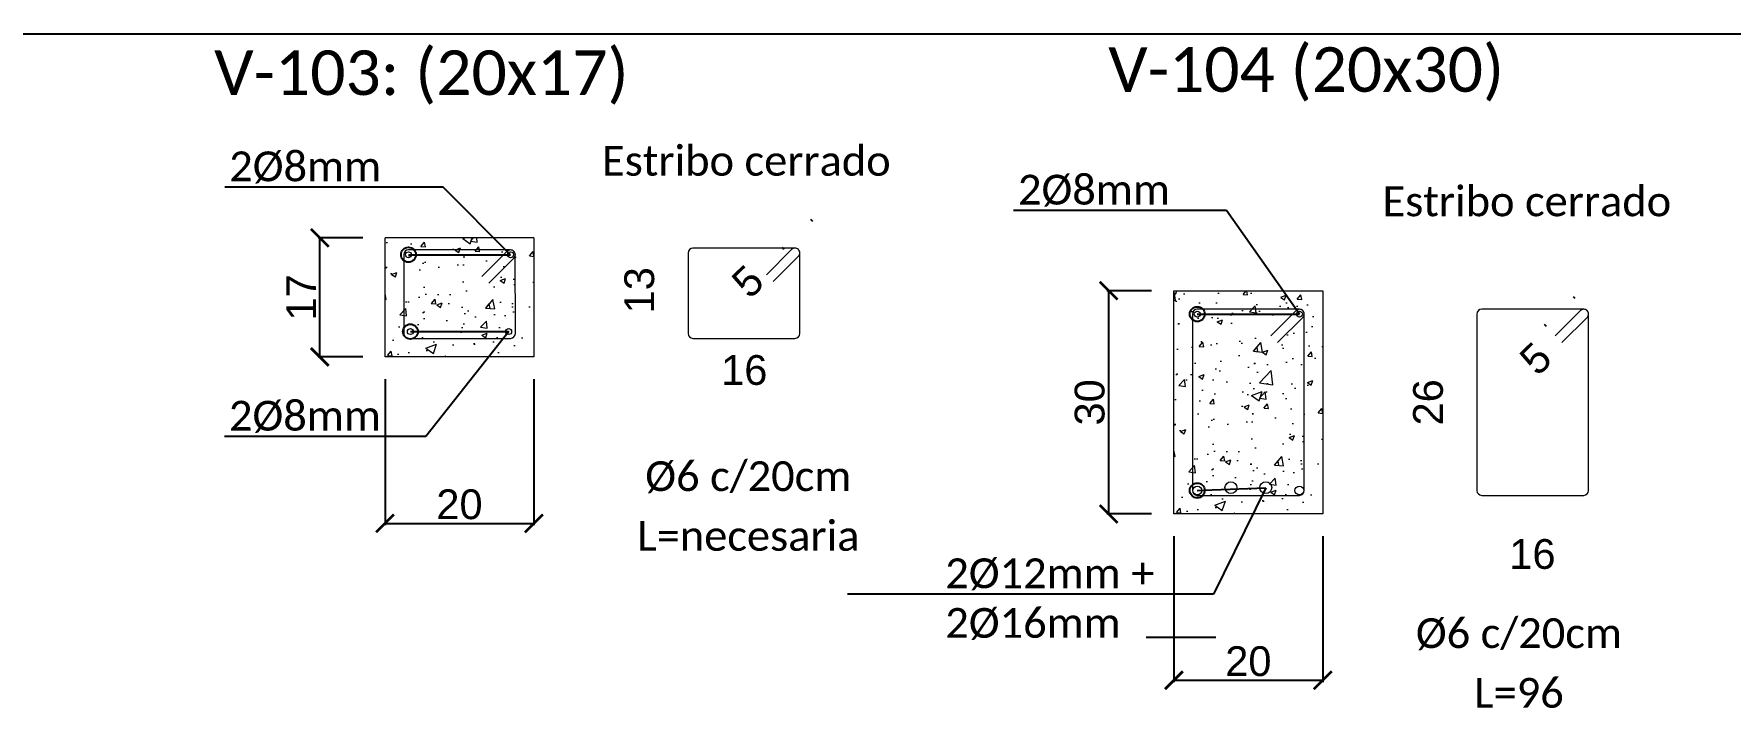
# Model space of a CAD drawing. Header units: millimetres. Extents: x 141 to 456, y -20 to 129.
# Drawn here: x 427.19 to 438.59, y 20.87 to 25.4 of the extents above; entities that cross this region are included whole.
import ezdxf
from ezdxf import colors
from ezdxf.entities.mleader import LeaderData, LeaderLine
from ezdxf.enums import TextEntityAlignment as Align
from ezdxf.math import Vec2, Vec3

# ---------------------------------------------------------------- set-up
doc = ezdxf.new("R2010")
doc.units = ezdxf.units.MM
doc.header["$LTSCALE"] = 0.1
doc.header["$MEASUREMENT"] = 0
doc.header["$PDMODE"] = 3
doc.header["$PDSIZE"] = 0.1
doc.layers.get('DEFPOINTS').update_dxf_attribs({"color": 1})
for name, color, linetype, lineweight in [('ARM_LONGITUDINAL_Ø10', 10, 'Continuous', 9), ('ARM_LONGITUDINAL_Ø12', 10, 'Continuous', 9), ('ARM_TRANSVERSAL_Ø6', 10, 'Continuous', 9), ('CIM_REFEREN', 2, 'Continuous', 0), ('CIM_TXT_ARMADOS', 3, 'Continuous', 0), ('SEC_COTAS_SEC_DIM_VIGA', 1, 'Continuous', 0), ('SEC_REF_TXT_POSICIONES_ARM_ESTRIBOS', 1, 'Continuous', 9), ('SOMBRA', 1, 'Continuous', 0), ('VIG_CARAS', 4, 'Continuous', 9)]:
    doc.layers.add(name, color=color, linetype=linetype, lineweight=lineweight)
doc.layers.add('COTAS-HECTOR', color=2, linetype='Continuous')
doc.styles.add('Arial20', font='arial.ttf', dxfattribs={"height": 0.2})
doc.styles.add('CYPETXT', font='calibri.ttf', dxfattribs={"height": 0.2})
doc.dimstyles.new('COTA-1-100', dxfattribs={"dimtxt": 0.2, "dimasz": 0.12, "dimexe": 0.012, "dimexo": 0.15, "dimgap": 0.025, "dimtad": 1, "dimzin": 0, "dimdsep": 46, "dimtxsty": 'Arial20', "dimblk1": 'ARCHTICK', "dimblk2": 'ARCHTICK', "dimsah": 1, "dimcen": 0.09, "dimclrd": 256, "dimclre": 256, "dimclrt": 256, "dimazin": 0, "dimtfac": 1, "dimtofl": 0, "dimtmove": 2, "dimatfit": 3, "dimldrblk": 'ARCHTICK', "dimfxl": 1, "dimtolj": 1, "dimtzin": 0, "dimarcsym": 0})

# ---------------------------------------------------------------- blocks, each defined once
blk = doc.blocks.new('_ARCHTICK')
at = {"color": 0, "linetype": 'ByBlock', "const_width": 0.15}
blk.add_lwpolyline([(-0.5, -0.5), (0.5, 0.5)], dxfattribs=at)
blk = doc.blocks.new('*D185')
at = {"layer": 'DEFPOINTS', "color": 0, "transparency": 16777216}
for p in [(429.553, 23.227), (430.553, 23.227), (430.553, 22.109)]:
    blk.add_point(p, dxfattribs=at)
at = {"layer": 'SEC_COTAS_SEC_DIM_VIGA', "lineweight": -2, "transparency": 16777216}
for p, q in [((429.553, 23.077), (429.553, 22.097)), ((430.553, 23.077), (430.553, 22.097)), ((429.553, 22.109), (430.553, 22.109))]:
    blk.add_line(p, q, dxfattribs=at)
at = {"layer": 'SEC_COTAS_SEC_DIM_VIGA', "lineweight": -2, "transparency": 16777216, "xscale": 0.12, "yscale": 0.12, "zscale": 0.12, "rotation": 180}
blk.add_blockref('_ARCHTICK', (429.553, 22.109), dxfattribs=at)
at = {"layer": 'SEC_COTAS_SEC_DIM_VIGA', "lineweight": -2, "transparency": 16777216, "xscale": 0.12, "yscale": 0.12, "zscale": 0.12}
blk.add_blockref('_ARCHTICK', (430.553, 22.109), dxfattribs=at)
at = {"layer": 'SEC_COTAS_SEC_DIM_VIGA', "transparency": 16777216, "insert": (430.053, 22.236), "char_height": 0.2, "attachment_point": 5, "style": 'Arial20'}
blk.add_mtext('\\A1;20', dxfattribs=at)
blk = doc.blocks.new('*D186')
at = {"layer": 'DEFPOINTS', "color": 0, "transparency": 16777216}
for p in [(429.115, 24.027), (429.553, 24.027), (429.553, 23.227)]:
    blk.add_point(p, dxfattribs=at)
at = {"layer": 'SEC_COTAS_SEC_DIM_VIGA', "lineweight": -2, "transparency": 16777216}
for p, q in [((429.403, 24.027), (429.103, 24.027)), ((429.115, 23.227), (429.115, 24.027)), ((429.403, 23.227), (429.103, 23.227))]:
    blk.add_line(p, q, dxfattribs=at)
at = {"layer": 'SEC_COTAS_SEC_DIM_VIGA', "lineweight": -2, "transparency": 16777216, "xscale": 0.12, "yscale": 0.12, "zscale": 0.12}
for p, rotation in [((429.115, 24.027), 90), ((429.115, 23.227), 270)]:
    blk.add_blockref('_ARCHTICK', p, dxfattribs=dict(at, rotation=rotation))
at = {"layer": 'SEC_COTAS_SEC_DIM_VIGA', "transparency": 16777216, "insert": (428.99, 23.627), "char_height": 0.2, "attachment_point": 5, "rotation": 90, "style": 'Arial20'}
blk.add_mtext('\\A1;17', dxfattribs=at)
blk = doc.blocks.new('_Origin')
at = {"color": 0, "linetype": 'ByBlock', "lineweight": -2}
blk.add_line((0, 0), (-1, 0), dxfattribs=at)
blk.add_circle((0, 0), 0.5, dxfattribs=at)
blk = doc.blocks.new('*D187')
at = {"layer": 'DEFPOINTS', "color": 0, "transparency": 16777216}
for p in [(431.284, 23.958), (431.667, 23.958), (431.667, 23.352)]:
    blk.add_point(p, dxfattribs=at)
at = {"layer": 'SEC_COTAS_SEC_DIM_VIGA', "transparency": 16777216, "insert": (431.262, 23.675), "char_height": 0.2, "attachment_point": 5, "rotation": 90, "style": 'Arial20'}
blk.add_mtext('\\A1;13', dxfattribs=at)
blk = doc.blocks.new('_None')
blk = doc.blocks.new('*D188')
at = {"layer": 'DEFPOINTS', "color": 0, "transparency": 16777216}
for p in [(431.588, 23.088), (432.343, 23.088), (432.343, 23.011)]:
    blk.add_point(p, dxfattribs=at)
at = {"layer": 'SEC_COTAS_SEC_DIM_VIGA', "transparency": 16777216, "insert": (431.966, 23.138), "char_height": 0.2, "attachment_point": 5, "style": 'Arial20'}
blk.add_mtext('\\A1;16', dxfattribs=at)
blk = doc.blocks.new('*D189')
at = {"layer": 'DEFPOINTS', "color": 0, "transparency": 16777216}
for p in [(432.422, 24.141), (432.53, 24.029), (432.337, 23.841)]:
    blk.add_point(p, dxfattribs=at)
at = {"layer": 'SEC_COTAS_SEC_DIM_VIGA', "lineweight": -2, "transparency": 16777216}
for p, q in [((432.426, 24.137), (432.413, 24.15)), ((432.232, 23.949), (432.22, 23.962))]:
    blk.add_line(p, q, dxfattribs=at)
at = {"layer": 'SEC_COTAS_SEC_DIM_VIGA', "transparency": 16777216, "insert": (431.99, 23.734), "char_height": 0.2, "attachment_point": 5, "rotation": 44.1312, "style": 'Arial20'}
blk.add_mtext('\\A1;5', dxfattribs=at)
blk = doc.blocks.new('*D358')
at = {"layer": 'DEFPOINTS', "color": 0, "transparency": 16777216}
for p in [(436.882, 22.47), (437.637, 22.47), (437.637, 21.775)]:
    blk.add_point(p, dxfattribs=at)
at = {"layer": 'SEC_COTAS_SEC_DIM_VIGA', "transparency": 16777216, "insert": (437.26, 21.902), "char_height": 0.2, "attachment_point": 5, "style": 'Arial20'}
blk.add_mtext('\\A1;16', dxfattribs=at)
blk = doc.blocks.new('*D359')
at = {"layer": 'DEFPOINTS', "color": 0, "transparency": 16777216}
for p in [(437.544, 23.623), (437.652, 23.511), (437.458, 23.323)]:
    blk.add_point(p, dxfattribs=at)
at = {"layer": 'SEC_COTAS_SEC_DIM_VIGA', "lineweight": -2, "transparency": 16777216}
for p, q in [((437.548, 23.619), (437.535, 23.632)), ((437.354, 23.431), (437.341, 23.444))]:
    blk.add_line(p, q, dxfattribs=at)
at = {"layer": 'SEC_COTAS_SEC_DIM_VIGA', "transparency": 16777216, "insert": (437.282, 23.216), "char_height": 0.2, "attachment_point": 5, "rotation": 44.1312, "style": 'Arial20'}
blk.add_mtext('\\A1;5', dxfattribs=at)
blk = doc.blocks.new('*D355')
at = {"layer": 'DEFPOINTS', "color": 0, "transparency": 16777216}
for p in [(434.852, 22.172), (435.852, 22.172), (435.852, 21.055)]:
    blk.add_point(p, dxfattribs=at)
at = {"layer": 'SEC_COTAS_SEC_DIM_VIGA', "lineweight": -2, "transparency": 16777216}
for p, q in [((434.852, 22.022), (434.852, 21.043)), ((435.852, 22.022), (435.852, 21.043)), ((434.852, 21.055), (435.852, 21.055))]:
    blk.add_line(p, q, dxfattribs=at)
at = {"layer": 'SEC_COTAS_SEC_DIM_VIGA', "lineweight": -2, "transparency": 16777216, "xscale": 0.12, "yscale": 0.12, "zscale": 0.12, "rotation": 180}
blk.add_blockref('_ARCHTICK', (434.852, 21.055), dxfattribs=at)
at = {"layer": 'SEC_COTAS_SEC_DIM_VIGA', "lineweight": -2, "transparency": 16777216, "xscale": 0.12, "yscale": 0.12, "zscale": 0.12}
blk.add_blockref('_ARCHTICK', (435.852, 21.055), dxfattribs=at)
at = {"layer": 'SEC_COTAS_SEC_DIM_VIGA', "transparency": 16777216, "insert": (435.352, 21.182), "char_height": 0.2, "attachment_point": 5, "style": 'Arial20'}
blk.add_mtext('\\A1;20', dxfattribs=at)
blk = doc.blocks.new('*D356')
at = {"layer": 'DEFPOINTS', "color": 0, "transparency": 16777216}
for p in [(434.414, 23.672), (434.852, 23.672), (434.852, 22.172)]:
    blk.add_point(p, dxfattribs=at)
at = {"layer": 'SEC_COTAS_SEC_DIM_VIGA', "lineweight": -2, "transparency": 16777216}
for p, q in [((434.702, 23.672), (434.402, 23.672)), ((434.414, 22.172), (434.414, 23.672)), ((434.702, 22.172), (434.402, 22.172))]:
    blk.add_line(p, q, dxfattribs=at)
at = {"layer": 'SEC_COTAS_SEC_DIM_VIGA', "lineweight": -2, "transparency": 16777216, "xscale": 0.12, "yscale": 0.12, "zscale": 0.12}
for p, rotation in [((434.414, 23.672), 90), ((434.414, 22.172), 270)]:
    blk.add_blockref('_ARCHTICK', p, dxfattribs=dict(at, rotation=rotation))
at = {"layer": 'SEC_COTAS_SEC_DIM_VIGA', "transparency": 16777216, "insert": (434.287, 22.922), "char_height": 0.2, "attachment_point": 5, "rotation": 90, "style": 'Arial20'}
blk.add_mtext('\\A1;30', dxfattribs=at)
blk = doc.blocks.new('*D357')
at = {"layer": 'DEFPOINTS', "color": 0, "transparency": 16777216}
for p in [(436.583, 23.547), (436.965, 23.547), (436.965, 22.297)]:
    blk.add_point(p, dxfattribs=at)
at = {"layer": 'SEC_COTAS_SEC_DIM_VIGA', "transparency": 16777216, "insert": (436.56, 22.922), "char_height": 0.2, "attachment_point": 5, "rotation": 90, "style": 'Arial20'}
blk.add_mtext('\\A1;26', dxfattribs=at)

msp = doc.modelspace()

# ---------------------------------------------------------------- hatches: boundary and pattern name
at = {"layer": 'SOMBRA'}
h = msp.add_hatch(dxfattribs=at)
h.set_pattern_fill('AR-CONC', color=256, scale=0.004)
h.set_pattern_definition([(50, (249.91544, -56.1603), (0.7287387, -0.0637563), [0.0762, -0.8382]), (355, (249.9154, -56.1603), (-0.1409737, 0.7642274), [0.06096, -0.6705623]), (100.45144, (249.97616, -56.1656), (0.587765, 0.700471), [0.06476, -0.712361]), (46.1842, (249.9154, -55.9571), (1.084316, -0.1681693), [0.1143, -1.2573]), (96.63556, (250.0058, -55.9711), (0.9496165, 0.9897045), [0.09714, -1.0685424]), (351.18415, (249.9154, -55.9571), (0.9496165, 0.9897045), [0.09144, -1.005839]), (21, (250.01704, -56.0079), (0.6064576, -0.4090608), [0.0762, -0.8382]), (326, (250.017, -56.0079), (0.247208, 0.736752), [0.06096, -0.67056]), (71.45144, (250.0676, -56.04196), (0.8536657, 0.327691), [0.06476, -0.7123598]), (37.5, (249.91544, -56.16027), (0.0123544, 0.33822016), [0, -0.662432, 0, -0.68072, 0, -0.6731]), (7.5, (249.91544, -56.16027), (0.26727865, 0.4007223), [0, -0.388112, 0, -0.647192, 0, -0.25654]), (327.5, (249.68887, -56.16027), (0.54236238, -0.02291498), [0, -0.254, 0, -0.79248, 0, -1.05156]), (317.5, (249.58727, -56.16027), (0.5925167, 0.101706), [0, -0.3302, 0, -0.526288, 0, -0.74676])])
h.paths.add_polyline_path([(429.5534, 23.2269), (430.5534, 23.2269), (430.5534, 24.0269), (429.5534, 24.0269)])
edge = h.paths.add_edge_path(flags=16)
edge.add_arc((429.7233, 23.3975), 0.03, 0, 360)
edge = h.paths.add_edge_path()
edge.add_arc((429.7104, 24.5694), 0.025, 0, 360)
edge = h.paths.add_edge_path(flags=16)
edge.add_arc((430.3835, 23.3975), 0.03, 0, 360)
edge = h.paths.add_edge_path()
edge.add_arc((430.3963, 24.5694), 0.025, 0, 360)
h = msp.add_hatch(dxfattribs=at)
h.set_pattern_fill('AR-CONC', color=256, scale=0.002)
h.set_pattern_definition([(50, (249.91544, -56.16027), (0.36436934, -0.03187817), [0.0381, -0.4191]), (355, (249.91544, -56.16027), (-0.07048684, 0.3821137), [0.03048, -0.3352812]), (100.45144, (249.9458, -56.16293), (0.2938825, 0.3502355), [0.03238, -0.3561805]), (46.1842, (249.91544, -56.05867), (0.5421581, -0.0840847), [0.05715, -0.62865]), (96.63556, (249.9606, -56.0657), (0.4748083, 0.4948522), [0.04857, -0.5342712]), (351.18415, (249.91544, -56.0587), (0.4748083, 0.4948522), [0.04572, -0.5029195]), (21, (249.96624, -56.08407), (0.3032288, -0.2045304), [0.0381, -0.4191]), (326, (249.96624, -56.08407), (0.12360406, 0.3683759), [0.03048, -0.33528]), (71.45144, (249.9915, -56.10112), (0.42683284, 0.16384554), [0.03238, -0.3561799]), (37.5, (249.91544, -56.16027), (0.00617721, 0.16911008), [0, -0.331216, 0, -0.34036, 0, -0.33655]), (7.5, (249.91544, -56.16027), (0.13363933, 0.20036115), [0, -0.194056, 0, -0.323596, 0, -0.12827]), (327.5, (249.80215, -56.16027), (0.27118119, -0.01145749), [0, -0.127, 0, -0.39624, 0, -0.52578]), (317.5, (249.75135, -56.16027), (0.29625836, 0.05085298), [0, -0.1651, 0, -0.263144, 0, -0.37338])])
h.paths.add_polyline_path([(430.5534, 24.0269), (429.5534, 24.0269), (429.5534, 23.2269), (430.5534, 23.2269)])
edge = h.paths.add_edge_path()
edge.add_arc((429.7104, 24.5694), 0.025, 0, 360)
edge = h.paths.add_edge_path()
edge.add_arc((430.3963, 24.5694), 0.025, 0, 360)
edge = h.paths.add_edge_path(flags=16)
edge.add_arc((429.7233, 23.3975), 0.03, 0, 360)
edge = h.paths.add_edge_path(flags=16)
edge.add_arc((430.3835, 23.3975), 0.03, 0, 360)
h = msp.add_hatch(dxfattribs=at)
h.set_pattern_fill('AR-CONC', color=256, scale=0.002)
h.set_pattern_definition([(50, (255.21407, -57.21488), (0.36436934, -0.03187817), [0.0381, -0.4191]), (355, (255.21407, -57.21488), (-0.07048684, 0.3821137), [0.03048, -0.3352812]), (100.45144, (255.24444, -57.21753), (0.2938825, 0.3502355), [0.03238, -0.3561805]), (46.1842, (255.21407, -57.11328), (0.5421581, -0.0840847), [0.05715, -0.62865]), (96.63556, (255.25925, -57.1203), (0.4748083, 0.4948522), [0.04857, -0.5342712]), (351.18415, (255.21407, -57.1133), (0.4748083, 0.4948522), [0.04572, -0.5029195]), (21, (255.26487, -57.13868), (0.3032288, -0.2045304), [0.0381, -0.4191]), (326, (255.26487, -57.13868), (0.12360406, 0.3683759), [0.03048, -0.33528]), (71.45144, (255.29014, -57.15572), (0.42683284, 0.16384554), [0.03238, -0.3561799]), (37.5, (255.21407, -57.21488), (0.00617721, 0.16911008), [0, -0.331216, 0, -0.34036, 0, -0.33655]), (7.5, (255.21407, -57.21488), (0.13363933, 0.20036115), [0, -0.194056, 0, -0.323596, 0, -0.12827]), (327.5, (255.10079, -57.21488), (0.27118119, -0.01145749), [0, -0.127, 0, -0.39624, 0, -0.52578]), (317.5, (255.04999, -57.21488), (0.29625836, 0.05085298), [0, -0.1651, 0, -0.263144, 0, -0.37338])])
h.paths.add_polyline_path([(435.852, 23.6723), (434.852, 23.6723), (434.852, 22.1723), (435.852, 22.1723)])
h.paths.add_polyline_path([(434.984, 23.5148, -1), (435.034, 23.5148, -1)], flags=16)
h.paths.add_polyline_path([(435.67, 23.5148, -1), (435.72, 23.5148, -1)], flags=16)
h.paths.add_polyline_path([(435.0519, 22.3429, -1), (434.9919, 22.3429, -1)], flags=16)
h.paths.add_polyline_path([(435.7121, 22.3429, -1), (435.6521, 22.3429, -1)], flags=16)
h = msp.add_hatch(dxfattribs=at)
h.set_pattern_fill('AR-CONC', color=256, scale=0.004)
h.set_pattern_definition([(50, (255.2141, -57.2149), (0.7287387, -0.0637563), [0.0762, -0.8382]), (355, (255.2141, -57.2149), (-0.1409737, 0.7642274), [0.06096, -0.6705623]), (100.45144, (255.2748, -57.2202), (0.587765, 0.700471), [0.06476, -0.712361]), (46.1842, (255.2141, -57.0117), (1.084316, -0.1681693), [0.1143, -1.2573]), (96.63556, (255.3044, -57.0257), (0.9496165, 0.9897045), [0.09714, -1.0685424]), (351.18415, (255.2141, -57.0117), (0.9496165, 0.9897045), [0.09144, -1.005839]), (21, (255.3157, -57.0625), (0.6064576, -0.4090608), [0.0762, -0.8382]), (326, (255.3157, -57.0625), (0.247208, 0.736752), [0.06096, -0.67056]), (71.45144, (255.3662, -57.0966), (0.8536657, 0.327691), [0.06476, -0.7123598]), (37.5, (255.21407, -57.21488), (0.0123544, 0.33822016), [0, -0.662432, 0, -0.68072, 0, -0.6731]), (7.5, (255.21407, -57.21488), (0.26727865, 0.4007223), [0, -0.388112, 0, -0.647192, 0, -0.25654]), (327.5, (254.9875, -57.21488), (0.54236238, -0.02291498), [0, -0.254, 0, -0.79248, 0, -1.05156]), (317.5, (254.8859, -57.2149), (0.5925167, 0.101706), [0, -0.3302, 0, -0.526288, 0, -0.74676])])
h.paths.add_polyline_path([(434.852, 22.1723), (435.852, 22.1723), (435.852, 23.6723), (434.852, 23.6723)])
h.paths.add_polyline_path([(434.989, 23.5148, -1), (435.029, 23.5148, -1)], flags=16)
h.paths.add_polyline_path([(435.675, 23.5148, -1), (435.715, 23.5148, -1)], flags=16)

# ---------------------------------------------------------------- linework, layer by layer
msp.add_line((415.2711, 25.3971), (455.6387, 25.3971))
at = {"layer": 'ARM_LONGITUDINAL_Ø10'}
for centre, radius in [((429.7104, 23.9136), 0.02), ((430.3963, 23.9136), 0.02), ((435.009, 23.5148), 0.02), ((435.695, 23.5148), 0.02), ((435.009, 22.3299), 0.03), ((435.695, 22.3299), 0.03)]:
    msp.add_circle(centre, radius, dxfattribs=at)
at = {"layer": 'ARM_LONGITUDINAL_Ø12'}
for centre, radius in [((429.7233, 23.3975), 0.02), ((430.3835, 23.3975), 0.02), ((435.2348, 22.349), 0.04), ((435.4692, 22.349), 0.04)]:
    msp.add_circle(centre, radius, dxfattribs=at)
at = {"layer": 'ARM_TRANSVERSAL_Ø6'}
for p, q in [((429.6808, 23.9264), (429.6784, 23.9141)), ((429.6877, 23.9368), (429.6808, 23.9264)), ((429.6981, 23.9437), (429.6877, 23.9368)), ((429.7104, 23.9461), (429.6981, 23.9437)), ((430.3964, 23.9461), (429.7104, 23.9461)), ((430.3737, 23.9368), (430.204, 23.7671)), ((430.3786, 23.9407), (430.3737, 23.9368)), ((430.3841, 23.9437), (430.3786, 23.9407)), ((430.3901, 23.9455), (430.3841, 23.9437)), ((430.3964, 23.9461), (430.3901, 23.9455)), ((430.4026, 23.9455), (430.3964, 23.9461)), ((430.4026, 23.9455), (430.3964, 23.9461)), ((430.4086, 23.9437), (430.4026, 23.9455)), ((430.4086, 23.9437), (430.4026, 23.9455)), ((430.4141, 23.9407), (430.4086, 23.9437)), ((430.4141, 23.9407), (430.4086, 23.9437)), ((430.419, 23.9368), (430.4141, 23.9407)), ((430.419, 23.9368), (430.4141, 23.9407)), ((430.423, 23.9319), (430.419, 23.9368)), ((430.423, 23.9319), (430.419, 23.9368)), ((430.4259, 23.9264), (430.423, 23.9319)), ((430.4259, 23.9264), (430.423, 23.9319)), ((430.4278, 23.9204), (430.4259, 23.9264)), ((430.4278, 23.9204), (430.4259, 23.9264)), ((431.5913, 23.9386), (431.5888, 23.9264)), ((431.5888, 23.9264), (431.5888, 23.3839)), ((431.5982, 23.949), (431.5913, 23.9386)), ((431.6086, 23.9559), (431.5982, 23.949)), ((431.6208, 23.9584), (431.6086, 23.9559)), ((432.3068, 23.9584), (431.6208, 23.9584)), ((432.2842, 23.949), (432.1145, 23.7793)), ((432.289, 23.953), (432.2842, 23.949)), ((432.2946, 23.9559), (432.289, 23.953)), ((432.3006, 23.9578), (432.2946, 23.9559)), ((432.3068, 23.9584), (432.3006, 23.9578)), ((432.3131, 23.9578), (432.3068, 23.9584)), ((432.3131, 23.9578), (432.3068, 23.9584)), ((432.3191, 23.9559), (432.3131, 23.9578)), ((432.3191, 23.9559), (432.3131, 23.9578)), ((432.3246, 23.953), (432.3191, 23.9559)), ((432.3246, 23.953), (432.3191, 23.9559)), ((432.3295, 23.949), (432.3246, 23.953)), ((432.3295, 23.949), (432.3246, 23.953)), ((432.3334, 23.9442), (432.3295, 23.949)), ((432.3334, 23.9442), (432.3295, 23.949)), ((432.3364, 23.9386), (432.3334, 23.9442)), ((432.3364, 23.9386), (432.3334, 23.9442)), ((432.3382, 23.9326), (432.3364, 23.9386)), ((432.3382, 23.9326), (432.3364, 23.9386)), ((432.3388, 23.9264), (432.3382, 23.9326)), ((432.3388, 23.9264), (432.3382, 23.9326)), ((432.3382, 23.9201), (432.3388, 23.9264)), ((432.3388, 23.3839), (432.3388, 23.9264)), ((429.6796, 23.9203), (429.6784, 23.3839)), ((430.2493, 23.7218), (430.419, 23.8915)), ((430.419, 23.8915), (430.423, 23.8964)), ((430.423, 23.8964), (430.4259, 23.9019)), ((430.4259, 23.9019), (430.4278, 23.9079)), ((430.4284, 23.3839), (430.4268, 23.9234)), ((430.4284, 23.9141), (430.4278, 23.9204)), ((430.4284, 23.9141), (430.4278, 23.9204)), ((430.4278, 23.9079), (430.4284, 23.9141)), ((432.1597, 23.7341), (432.3295, 23.9038)), ((432.3295, 23.9038), (432.3334, 23.9086)), ((432.3334, 23.9086), (432.3364, 23.9141)), ((432.3364, 23.9141), (432.3382, 23.9201)), ((429.6784, 23.3839), (429.6808, 23.3717)), ((429.6808, 23.3717), (429.6877, 23.3613)), ((429.6877, 23.3613), (429.6981, 23.3544)), ((430.4086, 23.3544), (430.419, 23.3613)), ((430.419, 23.3613), (430.4259, 23.3717)), ((430.4259, 23.3717), (430.4284, 23.3839)), ((431.5888, 23.3839), (431.5913, 23.3717)), ((431.5913, 23.3717), (431.5982, 23.3613)), ((431.5982, 23.3613), (431.6086, 23.3544)), ((432.3191, 23.3544), (432.3295, 23.3613)), ((432.3295, 23.3613), (432.3364, 23.3717)), ((432.3364, 23.3717), (432.3388, 23.3839)), ((429.6981, 23.3544), (429.7104, 23.3519)), ((429.7104, 23.3519), (430.3964, 23.3519)), ((430.3964, 23.3519), (430.4086, 23.3544)), ((431.6086, 23.3544), (431.6208, 23.3519)), ((431.6208, 23.3519), (432.3068, 23.3519)), ((432.3068, 23.3519), (432.3191, 23.3544))]:
    msp.add_line(p, q, dxfattribs=at)
for points in [[(435.5479, 23.323), (435.7176, 23.4927), (435.7216, 23.4975), (435.7246, 23.5031), (435.7264, 23.5091), (435.727, 23.5153), (435.7264, 23.5216), (435.7246, 23.5276), (435.7216, 23.5331), (435.7176, 23.538), (435.7128, 23.5419), (435.7072, 23.5449), (435.7012, 23.5467), (435.695, 23.5473), (435.009, 23.5473), (434.9968, 23.5449), (434.9864, 23.538), (434.9794, 23.5276), (434.977, 23.5153), (434.977, 22.3293), (434.9794, 22.3171), (434.9864, 22.3067), (434.9968, 22.2998), (435.009, 22.2973), (435.695, 22.2973), (435.7072, 22.2998), (435.7176, 22.3067), (435.7246, 22.3171), (435.727, 22.3293), (435.727, 23.5153), (435.7264, 23.5216), (435.7246, 23.5276), (435.7216, 23.5331), (435.7176, 23.538), (435.7128, 23.5419), (435.7072, 23.5449), (435.7012, 23.5467), (435.695, 23.5473), (435.6888, 23.5467), (435.6828, 23.5449), (435.6772, 23.5419), (435.6724, 23.538), (435.5027, 23.3682)], [(437.4584, 23.323), (437.6281, 23.4927), (437.6321, 23.4975), (437.635, 23.5031), (437.6368, 23.5091), (437.6375, 23.5153), (437.6368, 23.5216), (437.635, 23.5276), (437.6321, 23.5331), (437.6281, 23.538), (437.6232, 23.5419), (437.6177, 23.5449), (437.6117, 23.5467), (437.6055, 23.5473), (436.9195, 23.5473), (436.9072, 23.5449), (436.8968, 23.538), (436.8899, 23.5276), (436.8875, 23.5153), (436.8875, 22.3293), (436.8899, 22.3171), (436.8968, 22.3067), (436.9072, 22.2998), (436.9195, 22.2973), (437.6055, 22.2973), (437.6177, 22.2998), (437.6281, 22.3067), (437.635, 22.3171), (437.6375, 22.3293), (437.6375, 23.5153), (437.6368, 23.5216), (437.635, 23.5276), (437.6321, 23.5331), (437.6281, 23.538), (437.6232, 23.5419), (437.6177, 23.5449), (437.6117, 23.5467), (437.6055, 23.5473), (437.5992, 23.5467), (437.5932, 23.5449), (437.5877, 23.5419), (437.5828, 23.538), (437.4131, 23.3682)]]:
    msp.add_lwpolyline(points, dxfattribs=at)
at = {"layer": 'COTAS-HECTOR', "color": 1, "linetype": 'ByBlock', "lineweight": -2}
msp.add_line((435.1343, 21.3421), (434.6657, 21.3421), dxfattribs=at)
at = {"layer": 'VIG_CARAS'}
for p, q in [((429.5534, 23.2269), (429.5534, 24.0269)), ((430.5534, 24.0269), (429.5534, 24.0269)), ((430.5534, 24.0269), (430.5534, 23.2269)), ((430.5534, 23.2269), (429.5534, 23.2269))]:
    msp.add_line(p, q, dxfattribs=at)
msp.add_lwpolyline([(434.852, 23.6723), (435.852, 23.6723), (435.852, 22.1723), (434.852, 22.1723)], close=True, dxfattribs=at)

# ---------------------------------------------------------------- texts
at = {"layer": 'CIM_REFEREN', "style": 'CYPETXT'}
for s, p in [('V-103: (20x17)', (428.4051, 24.9865)), ('V-104 (20x30)', (434.4107, 25.0079))]:
    msp.add_text(s, height=0.3, dxfattribs=at).set_placement(p)
at = {"layer": 'CIM_TXT_ARMADOS', "style": 'CYPETXT'}
for p in [(431.9799, 24.4445), (437.2226, 24.1723)]:
    msp.add_text('Estribo cerrado', height=0.2, dxfattribs=at).set_placement(p, align=Align.CENTER)
at = {"layer": 'SEC_REF_TXT_POSICIONES_ARM_ESTRIBOS', "style": 'CYPETXT'}
for s, p in [('%%C6 c/20cm', (431.9933, 22.4262)), ('L=necesaria', (431.9933, 22.025)), ('%%C6 c/20cm', (437.1694, 21.3716)), ('L=96', (437.1694, 20.9704))]:
    msp.add_text(s, height=0.2, dxfattribs=at).set_placement(p, align=Align.MIDDLE_CENTER)

# ---------------------------------------------------------------- dimensions: what is measured, and where the dimension line sits
at = {"layer": 'SEC_COTAS_SEC_DIM_VIGA'}
for p2, distance, text, picture, middle in [((429.5534, 24.0269), 0.438, '17', '*D186', (428.99, 23.6269)), ((430.5534, 23.2269), -1.1178, '20', '*D185', (430.0534, 22.2363))]:
    dim = msp.add_aligned_dim(p1=(429.5534, 23.2269), p2=p2, distance=distance, text=text, dimstyle='COTA-1-100', override={"dimdec": 0, "dimlfac": 20}, dxfattribs=at)
    dim.commit()
    dim.dimension.update_dxf_attribs({"geometry": picture, "text_midpoint": middle})
for base, p1, p2, override, picture, middle in [((432.4217, 24.1413), (432.3365, 23.8413), (432.5303, 24.0293), {"dimdec": 0, "dimlfac": 20, "dimblk1": 'None', "dimblk2": 'None', "dimsd1": 1, "dimsd2": 1}, '*D189', (431.9897, 23.7341)), ((437.5435, 23.6229), (437.4584, 23.323), (437.6521, 23.511), {"dimdec": 0, "dimlfac": 20, "dimblk1": 'None', "dimblk2": 'None', "dimsah": 1, "dimsd1": 1, "dimsd2": 1}, '*D359', (437.2816, 23.2157))]:
    dim = msp.add_linear_dim(base=base, p1=p1, p2=p2, angle=44.13116, dimstyle='COTA-1-100', override=override, dxfattribs=at)
    dim.commit()
    dim.dimension.update_dxf_attribs({"geometry": picture, "text_midpoint": middle, "dimtype": 161})
for base, p1, p2, text, override, picture, middle in [((431.2845, 23.9584), (431.6665, 23.3519), (431.6665, 23.9584), '13', {"dimdec": 0, "dimlfac": 20, "dimblk1": 'None', "dimblk2": 'None', "dimse1": 1, "dimse2": 1, "dimsd1": 1, "dimsd2": 1}, '*D187', (431.2617, 23.6753)), ((436.5831, 23.5473), (436.9652, 22.2973), (436.9652, 23.5473), '26', {"dimdec": 0, "dimlfac": 20, "dimblk1": 'None', "dimblk2": 'None', "dimsah": 1, "dimse1": 1, "dimse2": 1, "dimsd1": 1, "dimsd2": 1}, '*D357', (436.5603, 22.9223))]:
    dim = msp.add_linear_dim(base=base, p1=p1, p2=p2, angle=90, text=text, dimstyle='COTA-1-100', override=override, dxfattribs=at)
    dim.commit()
    dim.dimension.update_dxf_attribs({"geometry": picture, "text_midpoint": middle, "dimtype": 161})
for p2, distance, picture, middle in [((434.852, 23.6723), 0.438, '*D356', (434.2868, 22.9223)), ((435.852, 22.1723), -1.1178, '*D355', (435.352, 21.1817))]:
    dim = msp.add_aligned_dim(p1=(434.852, 22.1723), p2=p2, distance=distance, dimstyle='COTA-1-100', override={"dimdec": 0, "dimlfac": 20}, dxfattribs=at)
    dim.commit()
    dim.dimension.update_dxf_attribs({"geometry": picture, "text_midpoint": middle})
for base, p1, p2, override, picture, middle in [((432.343, 23.0109), (431.588, 23.0877), (432.343, 23.0877), {"dimdec": 0, "dimlfac": 20, "dimblk1": 'None', "dimblk2": 'None', "dimse1": 1, "dimse2": 1, "dimsd1": 1, "dimsd2": 1}, '*D188', (431.9655, 23.138)), ((437.6375, 21.7745), (436.8824, 22.4698), (437.6375, 22.4698), {"dimdec": 0, "dimlfac": 20, "dimblk1": 'None', "dimblk2": 'None', "dimsah": 1, "dimse1": 1, "dimse2": 1, "dimsd1": 1, "dimsd2": 1}, '*D358', (437.2599, 21.9017))]:
    dim = msp.add_linear_dim(base=base, p1=p1, p2=p2, text='16', dimstyle='COTA-1-100', override=override, dxfattribs=at)
    dim.commit()
    dim.dimension.update_dxf_attribs({"geometry": picture, "text_midpoint": middle})

# ---------------------------------------------------------------- leaders
at = {"layer": 'COTAS-HECTOR'}
ml = msp.add_multileader_mtext('Standard', dxfattribs=at)
ml.set_content('2%%C8mm', color=256, style='CYPETXT')
ml.set_leader_properties(color=1)
ml.set_arrow_properties(name='ORIGIN')
ml.build(insert=Vec2(0, 0))
ml.multileader.update_dxf_attribs({"text_left_attachment_type": 6, "text_right_attachment_type": 6, "dogleg_length": 0.3594, "arrow_head_size": 0.1})
ctx = ml.context
ctx.base_point, ctx.char_height, ctx.arrow_head_size, ctx.landing_gap_size, ctx.plane_origin = Vec3(428.4164, 24.3674), 0.2, 0.1, 0.09, Vec3(432.1096, 25.5336)
ctx.left_attachment, ctx.right_attachment = 6, 6
notes = []
notes.append((ctx, [(1, (1, 1, 0), (429.9429, 24.3674), (-1, 0), 0.355, [(0, [(429.7104, 23.9136), (430.3963, 23.9136)], 0, [])])]))
ctx.mtext.insert, ctx.mtext.flow_direction = Vec3(428.5064, 24.6074), 5
ml = msp.add_multileader_mtext('Standard', dxfattribs=at)
ml.set_content('2%%C8mm', color=256, style='CYPETXT')
ml.set_leader_properties(color=1)
ml.set_arrow_properties(name='ORIGIN')
ml.build(insert=Vec2(0, 0))
ml.multileader.update_dxf_attribs({"text_left_attachment_type": 6, "text_right_attachment_type": 6, "dogleg_length": 0.3594, "arrow_head_size": 0.1})
ctx = ml.context
ctx.base_point, ctx.char_height, ctx.arrow_head_size, ctx.landing_gap_size, ctx.plane_origin = Vec3(433.7145, 24.2109), 0.2, 0.1, 0.09, Vec3(437.4082, 25.1347)
ctx.left_attachment, ctx.right_attachment = 6, 6
notes.append((ctx, [(1, (1, 1, 0), (435.2062, 24.2109), (-1, 0), 0.3202, [(0, [(435.009, 23.5148), (435.695, 23.5148)], 0, [])])]))
ctx.mtext.insert, ctx.mtext.flow_direction = Vec3(433.8045, 24.4509), 5
ml = msp.add_multileader_mtext('Standard', dxfattribs=at)
ml.set_content('2%%C8mm', color=256, style='CYPETXT')
ml.set_leader_properties(color=1)
ml.set_arrow_properties(name='ORIGIN')
ml.build(insert=Vec2(0, 0))
ml.multileader.update_dxf_attribs({"text_left_attachment_type": 6, "text_right_attachment_type": 6, "dogleg_length": 0.3594, "arrow_head_size": 0.1})
ctx = ml.context
ctx.base_point, ctx.char_height, ctx.arrow_head_size, ctx.landing_gap_size, ctx.plane_origin = Vec3(428.4147, 22.6923), 0.2, 0.1, 0.09, Vec3(432.1225, 25.0174)
ctx.left_attachment, ctx.right_attachment = 6, 6
notes.append((ctx, [(1, (1, 1, 0), (429.8278, 22.6923), (-1, 0), 0.2416, [(0, [(429.7233, 23.3975), (430.3835, 23.3975)], 0, [])])]))
ctx.mtext.insert, ctx.mtext.flow_direction = Vec3(428.5047, 22.9323), 5
ml = msp.add_multileader_mtext('Standard', dxfattribs=at)
ml.set_content('2%%C12mm + 2%%C16mm', color=256, style='CYPETXT')
ml.set_leader_properties(color=1)
ml.set_arrow_properties(name='ORIGIN')
ml.build(insert=Vec2(0, 0))
ml.multileader.update_dxf_attribs({"text_left_attachment_type": 6, "text_right_attachment_type": 6, "dogleg_length": 0.3594, "arrow_head_size": 0.1})
ctx = ml.context
ctx.base_point, ctx.char_height, ctx.arrow_head_size, ctx.landing_gap_size, ctx.plane_origin = Vec3(433.2262, 21.6337), 0.2, 0.1, 0.09, Vec3(437.4082, 20.7099)
ctx.left_attachment, ctx.right_attachment = 6, 6
notes.append((ctx, [(1, (1, 1, 0), (435.1177, 21.6337), (-1, 0), 0.3202, [(0, [(435.009, 22.3299), (435.4692, 22.3475)], 0, [])])]))
ctx.mtext.insert, ctx.mtext.width, ctx.mtext.flow_direction = Vec3(433.3162, 21.8737), 2.027468, 5
for ctx, leaders in notes:
    for number, flags, end, landing, length, lines in leaders:
        leader = LeaderData()
        leader.index, (leader.has_last_leader_line, leader.has_dogleg_vector, leader.attachment_direction) = number, flags
        leader.last_leader_point, leader.dogleg_vector, leader.dogleg_length = Vec3(end), Vec3(landing), length
        for number, points, colour, breaks in lines:
            line = LeaderLine()
            line.index, line.vertices, line.color, line.breaks = number, Vec3.list(points), colors.encode_raw_color(colour), breaks
            leader.lines.append(line)
        ctx.leaders.append(leader)

doc.saveas('drawing.dxf')
